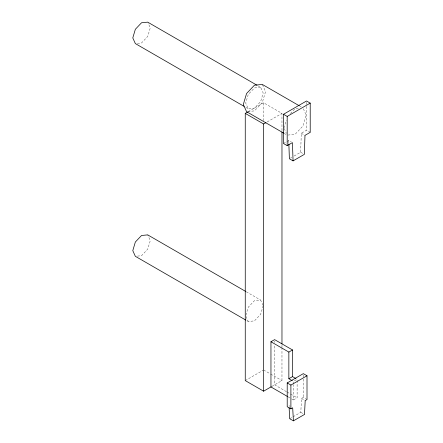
<?xml version="1.0" encoding="UTF-8"?>
<svg xmlns="http://www.w3.org/2000/svg" width="443" height="443" viewBox="0 0 443 443"><rect width="100%" height="100%" fill="white"/><g stroke="black" fill="none" stroke-linecap="round" stroke-linejoin="round"><path stroke-width="0.33" stroke-dasharray="2.21 1.66" d="M263.613 120.734L263.613 102.782L281.969 113.38L281.969 131.333M271.902 386.407L281.969 380.592L281.969 348.143M281.969 347.45L281.969 344.687M291.666 398.91L293.443 399.935L293.443 384.823M293.443 384.136L293.443 381.39L297.115 379.269L297.115 380.642M293.443 399.935L297.115 397.814L297.115 381.329M294.13 156.014L300.647 152.248L301.295 133.243L306.534 130.225L310.216 132.352M289.722 418.724L300.803 412.322L301.511 398.467L303.322 397.426L306.478 399.248M283.935 127.927L286.239 120.186M245.882 315.167L248.246 307.204L254.437 300.675L260.622 300.061L262.898 305.094M263.186 305.725L260.622 314.353L254.437 320.882L248.246 321.496L246.458 320.461M290.431 113.546L295.06 108.662L298.992 108.275M248.218 111.669L263.613 102.782M267.168 121.93L281.969 113.38M283.503 143.521L286.411 141.838M286.992 141.505L288.742 140.497L291.372 142.015M290.575 158.068L291.76 157.381M245.256 380.592L263.02 370.337M137.408 43.381L141.533 42.971L147.724 36.442L150.282 27.815L148.006 22.781M260.622 87.332L254.437 87.947L248.246 94.475L245.682 103.103L248.246 108.768L254.437 108.153L260.622 101.624L263.186 92.997L260.622 87.332L258.23 85.953M247.881 111.542L254.437 110.894L262.3 102.593L265.556 91.629L262.3 84.43M287.85 135.065L295.06 134.351L302.923 126.045L306.185 115.086L302.923 107.882M137.408 256.109L141.533 255.7L147.724 249.165L150.282 240.543L147.724 234.879M299.939 106.159L301.135 106.846M301.295 133.243L304.983 135.375M245.859 107.389L248.246 108.768M284.207 133.404L286.001 134.439M300.647 152.248L303.283 153.771M246.286 291.782L260.622 300.061M263.613 369.994L270.125 373.754M270.717 374.097L281.969 380.592M301.511 398.467L305.199 400.594M286.46 391.667L274.627 384.834L274.627 345.108M287.053 392.011L290.015 393.716M290.602 394.06L297.115 397.814M288.116 396.862L291.079 398.567M300.803 412.322L304.485 414.454M289.008 405.688L290.06 406.297M284.207 128.525L286.383 133.326M245.97 316.463L248.246 321.496M288.742 140.497L288.836 143.2M306.534 102.35L306.534 105.75M306.534 106.431L306.534 130.225M303.322 375L303.322 378.4M303.322 379.081L303.322 397.426M274.627 340.999L274.627 342.367"/><path stroke-width="0.66" d="M247.626 112.013L245.256 113.38L245.256 380.592L263.613 391.191L271.31 386.75M263.613 391.191L263.613 123.979L265.983 122.611M281.969 344.001L281.969 132.025M293.072 160.881L292.424 142.624L287.191 145.647L283.503 143.521L283.503 114.283L306.534 100.987L310.216 103.119L310.216 132.352L304.983 135.375L304.335 154.374L293.072 160.881L289.39 158.749L288.858 143.875M283.503 114.283L287.191 116.415L310.216 103.119M287.524 396.518L270.955 386.955L270.955 341.747L274.627 339.626L292.524 349.964L292.524 376.616L295.968 378.604M270.955 341.747L288.853 352.08L292.524 349.964M288.853 352.08L288.853 378.737L292.524 376.616M293.404 420.85L292.696 407.815L290.896 408.85L287.208 406.724L287.208 382.946L303.322 373.643L307.005 375.769L307.005 399.553L305.199 400.594L304.485 414.454L293.404 420.85L289.722 418.724L289.118 407.748M287.208 382.946L290.896 385.072L307.005 375.769M299.341 105.811L262.3 84.43L254.437 85.206L246.568 93.512L243.312 104.47L246.568 111.675L283.609 133.061M257.04 85.261L147.724 22.15L141.533 22.765L135.348 29.293L132.784 37.921L135.348 43.586L244.065 106.353M245.256 113.38L263.613 123.979M245.688 291.439L147.724 234.879L141.533 235.493L135.348 242.022L132.784 250.649L135.348 256.314L245.859 320.117M288.853 378.737L292.297 380.725M290.896 385.072L290.896 408.85M287.191 116.415L287.191 145.647"/></g></svg>
